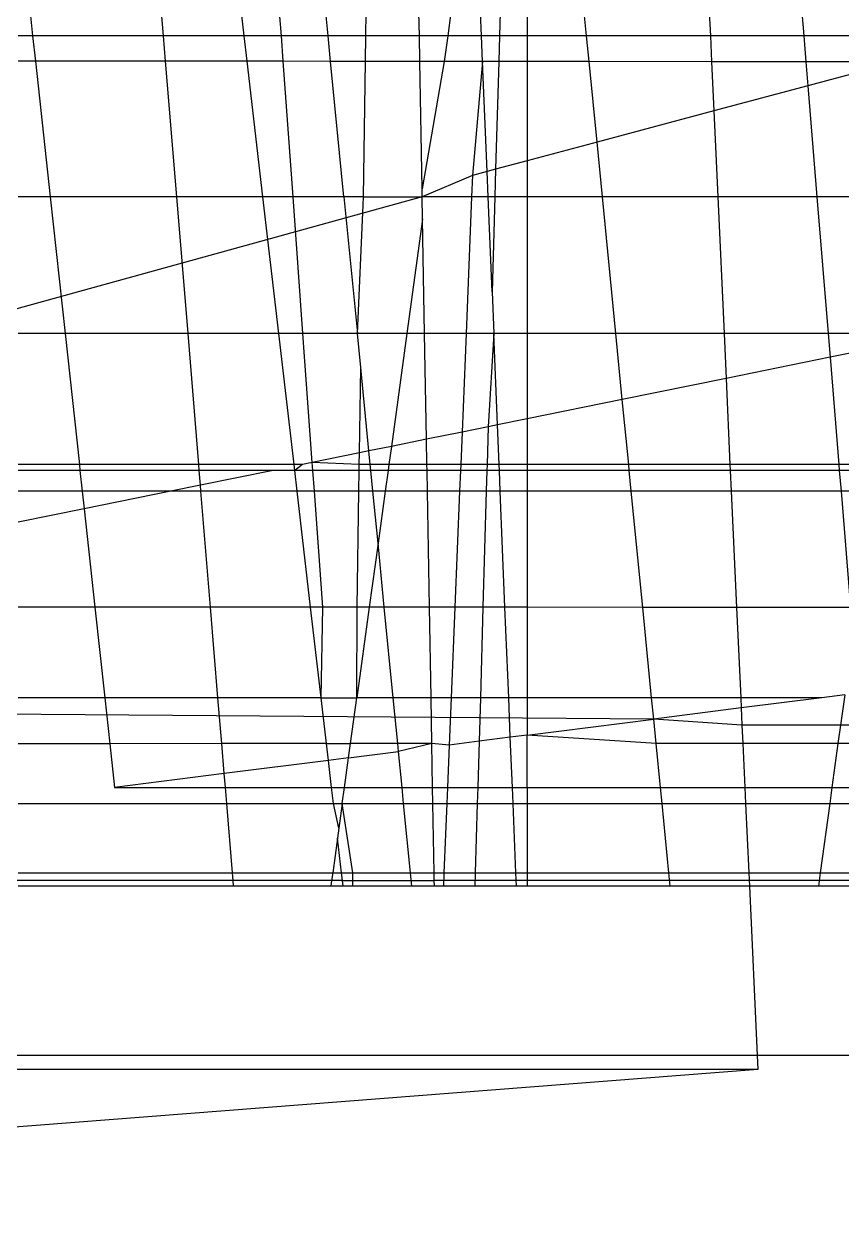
# Model space of a CAD drawing. Extents: x -24961 to 905641, y -154323 to 635957.
# Drawn here: x 437980.52 to 437984.27, y -143409.49 to -143403.95 of the extents above; entities that cross this region are included whole.
import ezdxf

# ---------------------------------------------------------------- set-up
doc = ezdxf.new("R2010")
doc.units = 0
doc.header["$LTSCALE"] = 1000
doc.header["$MEASUREMENT"] = 0

msp = doc.modelspace()

# ---------------------------------------------------------------- linework, layer by layer
for p, q in [((437980.5491, -143403.8931), (437980.5606, -143403.9989)), ((437981.1603, -143403.9989), (437981.1516, -143403.893)), ((437981.5305, -143403.9989), (437981.5182, -143403.893)), ((437981.7007, -143403.9989), (437981.693, -143403.893)), ((437981.9152, -143403.9989), (437981.9048, -143403.893)), ((437982.0884, -143403.9989), (437982.0901, -143403.893)), ((437982.3335, -143403.9989), (437982.3316, -143403.8929)), ((437982.4785, -143403.8929), (437982.4639, -143403.9989)), ((437982.6186, -143403.9989), (437982.6143, -143403.8929)), ((437982.7036, -143403.8929), (437982.7005, -143403.9989)), ((437982.8279, -143403.8929), (437982.8279, -143403.9989)), ((437983.0999, -143403.9989), (437983.0895, -143403.8929)), ((437983.6627, -143403.8928), (437983.6675, -143403.9989)), ((437984.0868, -143403.8928), (437984.0955, -143403.9989)), ((437980.5606, -143403.9989), (437980.4946, -143403.9989)), ((437980.5606, -143403.9989), (437980.5732, -143404.115)), ((437981.1603, -143403.9989), (437980.5606, -143403.9989)), ((437981.1699, -143404.1156), (437981.1603, -143403.9989)), ((437981.5305, -143403.9989), (437981.1603, -143403.9989)), ((437981.5441, -143404.116), (437981.5305, -143403.9989)), ((437981.7007, -143403.9989), (437981.5305, -143403.9989)), ((437981.7092, -143404.1162), (437981.7007, -143403.9989)), ((437981.9152, -143403.9989), (437981.7007, -143403.9989)), ((437981.9268, -143404.1164), (437981.9152, -143403.9989)), ((437982.0884, -143403.9989), (437981.9152, -143403.9989)), ((437982.0866, -143404.1166), (437982.0884, -143403.9989)), ((437982.3335, -143403.9989), (437982.0884, -143403.9989)), ((437982.3356, -143404.1169), (437982.3335, -143403.9989)), ((437982.4639, -143403.9989), (437982.3335, -143403.9989)), ((437982.4639, -143403.9989), (437982.4476, -143404.117)), ((437982.6186, -143403.9989), (437982.4639, -143403.9989)), ((437982.6235, -143404.1172), (437982.6186, -143403.9989)), ((437982.7005, -143403.9989), (437982.6186, -143403.9989)), ((437982.7005, -143403.9989), (437982.6971, -143404.1173)), ((437982.8279, -143403.9989), (437982.7005, -143403.9989)), ((437982.8279, -143403.9989), (437982.8279, -143404.1174)), ((437983.0999, -143403.9989), (437982.8279, -143403.9989)), ((437983.1116, -143404.1177), (437983.0999, -143403.9989)), ((437983.6675, -143403.9989), (437983.0999, -143403.9989)), ((437983.6675, -143403.9989), (437983.673, -143404.1183)), ((437984.0955, -143403.9989), (437983.6675, -143403.9989)), ((437984.0955, -143403.9989), (437984.1053, -143404.1188)), ((437984.699, -143403.9989), (437984.0955, -143403.9989)), ((437980.5732, -143404.115), (437980.4946, -143404.1149)), ((437980.5732, -143404.115), (437980.6411, -143404.7378)), ((437981.1699, -143404.1156), (437980.5732, -143404.115)), ((437981.2212, -143404.7378), (437981.1699, -143404.1156)), ((437981.5441, -143404.116), (437981.1699, -143404.1156)), ((437981.6164, -143404.7378), (437981.5441, -143404.116)), ((437981.7092, -143404.1162), (437981.5441, -143404.116)), ((437981.7543, -143404.7378), (437981.7092, -143404.1162)), ((437981.9268, -143404.1164), (437981.7092, -143404.1162)), ((437981.9879, -143404.7378), (437981.9268, -143404.1164)), ((437982.0866, -143404.1166), (437981.9268, -143404.1164)), ((437982.0769, -143404.7378), (437982.0866, -143404.1166)), ((437982.3356, -143404.1169), (437982.0866, -143404.1166)), ((437982.3459, -143404.7012), (437982.3356, -143404.1169)), ((437982.4476, -143404.117), (437982.3356, -143404.1169)), ((437982.4476, -143404.117), (437982.3459, -143404.7012)), ((437982.6235, -143404.1172), (437982.4476, -143404.117)), ((437982.6235, -143404.1172), (437982.5772, -143404.6394)), ((437982.6441, -143404.6215), (437982.6235, -143404.1172)), ((437982.6971, -143404.1173), (437982.6235, -143404.1172)), ((437982.6971, -143404.1173), (437982.6829, -143404.6111)), ((437982.8279, -143404.1174), (437982.6971, -143404.1173)), ((437982.8279, -143404.1174), (437982.8279, -143404.5723)), ((437983.1116, -143404.1177), (437982.8279, -143404.1174)), ((437983.1479, -143404.4868), (437983.1116, -143404.1177)), ((437983.673, -143404.1183), (437983.1116, -143404.1177)), ((437983.673, -143404.1183), (437983.6833, -143404.3436)), ((437984.1053, -143404.1188), (437983.673, -143404.1183)), ((437984.1053, -143404.1188), (437984.1143, -143404.2283)), ((437984.5221, -143404.1192), (437984.1053, -143404.1188)), ((437984.5221, -143404.1192), (437984.1143, -143404.2283)), ((437984.1143, -143404.2283), (437983.6833, -143404.3436)), ((437984.1143, -143404.2283), (437984.1561, -143404.7378)), ((437983.6833, -143404.3436), (437983.1479, -143404.4868)), ((437983.6833, -143404.3436), (437983.7014, -143404.7378)), ((437983.1479, -143404.4868), (437982.8279, -143404.5723)), ((437983.1726, -143404.7378), (437983.1479, -143404.4868)), ((437982.8279, -143404.5723), (437982.6829, -143404.6111)), ((437982.8279, -143404.5723), (437982.8279, -143404.7378)), ((437982.5772, -143404.6394), (437982.3465, -143404.7378)), ((437982.5772, -143404.6394), (437982.5732, -143404.7378)), ((437982.6441, -143404.6215), (437982.5772, -143404.6394)), ((437982.6829, -143404.6111), (437982.6441, -143404.6215)), ((437982.6489, -143404.7378), (437982.6441, -143404.6215)), ((437982.6829, -143404.6111), (437982.6792, -143404.7378)), ((437982.3465, -143404.7378), (437982.3459, -143404.7012)), ((437982.3465, -143404.7378), (437980.0755, -143405.3642)), ((437980.6411, -143404.7378), (437980.4946, -143404.7378)), ((437981.2212, -143404.7378), (437980.6411, -143404.7378)), ((437980.6411, -143404.7378), (437980.7093, -143405.3642)), ((437981.6164, -143404.7378), (437981.2212, -143404.7378)), ((437981.2728, -143405.3642), (437981.2212, -143404.7378)), ((437981.7543, -143404.7378), (437981.6164, -143404.7378)), ((437981.6892, -143405.3642), (437981.6164, -143404.7378)), ((437981.9879, -143404.7378), (437981.7543, -143404.7378)), ((437981.7998, -143405.3642), (437981.7543, -143404.7378)), ((437982.0769, -143404.7378), (437981.9879, -143404.7378)), ((437981.9879, -143404.7378), (437982.0495, -143405.3642)), ((437982.0495, -143405.3642), (437982.0764, -143404.7733)), ((437982.0764, -143404.7733), (437982.0769, -143404.7378)), ((437982.0769, -143404.7378), (437982.3465, -143404.7378)), ((437982.3483, -143404.8388), (437982.3465, -143404.7378)), ((437982.5732, -143404.7378), (437982.3465, -143404.7378)), ((437982.5732, -143404.7378), (437982.5475, -143405.3642)), ((437982.6489, -143404.7378), (437982.5732, -143404.7378)), ((437982.6667, -143405.1719), (437982.6489, -143404.7378)), ((437982.6792, -143404.7378), (437982.6489, -143404.7378)), ((437982.6792, -143404.7378), (437982.6667, -143405.1719)), ((437982.8279, -143404.7378), (437982.6792, -143404.7378)), ((437982.8279, -143404.7378), (437982.8279, -143405.3642)), ((437983.1726, -143404.7378), (437982.8279, -143404.7378)), ((437983.2342, -143405.3642), (437983.1726, -143404.7378)), ((437983.7014, -143404.7378), (437983.1726, -143404.7378)), ((437983.7014, -143404.7378), (437983.7302, -143405.3642)), ((437984.1561, -143404.7378), (437983.7014, -143404.7378)), ((437984.1561, -143404.7378), (437984.2074, -143405.3642)), ((437984.5973, -143404.7378), (437984.1561, -143404.7378)), ((437982.3483, -143404.8388), (437982.2761, -143405.3642)), ((437982.3576, -143405.3642), (437982.3483, -143404.8388)), ((437982.6667, -143405.1719), (437982.6746, -143405.3642)), ((437980.7093, -143405.3642), (437980.4946, -143405.3642)), ((437980.7093, -143405.3642), (437980.7746, -143405.9635)), ((437981.2728, -143405.3642), (437980.7093, -143405.3642)), ((437981.3222, -143405.9635), (437981.2728, -143405.3642)), ((437981.6892, -143405.3642), (437981.2728, -143405.3642)), ((437981.7589, -143405.9635), (437981.6892, -143405.3642)), ((437981.7998, -143405.3642), (437981.6892, -143405.3642)), ((437981.8426, -143405.9543), (437981.7998, -143405.3642)), ((437982.0495, -143405.3642), (437981.7998, -143405.3642)), ((437982.0648, -143405.5195), (437982.0495, -143405.3642)), ((437982.2761, -143405.3642), (437982.0495, -143405.3642)), ((437982.2761, -143405.3642), (437982.205, -143405.8807)), ((437982.3576, -143405.3642), (437982.2761, -143405.3642)), ((437982.3662, -143405.848), (437982.3576, -143405.3642)), ((437982.5475, -143405.3642), (437982.3576, -143405.3642)), ((437982.5475, -143405.3642), (437982.5291, -143405.8149)), ((437982.6746, -143405.3642), (437982.5475, -143405.3642)), ((437982.6746, -143405.3642), (437982.6489, -143405.7906)), ((437982.6917, -143405.7819), (437982.6746, -143405.3642)), ((437982.8279, -143405.3642), (437982.6746, -143405.3642)), ((437982.8279, -143405.3642), (437982.8279, -143405.7542)), ((437983.2342, -143405.3642), (437982.8279, -143405.3642)), ((437983.2639, -143405.6657), (437983.2342, -143405.3642)), ((437983.7302, -143405.3642), (437983.2342, -143405.3642)), ((437983.7302, -143405.3642), (437983.7396, -143405.5691)), ((437984.2074, -143405.3642), (437983.7302, -143405.3642)), ((437984.2074, -143405.3642), (437984.2163, -143405.4723)), ((437984.5111, -143405.3642), (437984.2074, -143405.3642)), ((437984.5043, -143405.4138), (437984.2163, -143405.4723)), ((437984.2163, -143405.4723), (437983.7396, -143405.5691)), ((437984.2163, -143405.4723), (437984.2566, -143405.9635)), ((437982.0587, -143405.9104), (437982.0648, -143405.5195)), ((437982.1024, -143405.9016), (437982.0648, -143405.5195)), ((437983.7396, -143405.5691), (437983.2639, -143405.6657)), ((437983.7396, -143405.5691), (437983.7576, -143405.9635)), ((437983.2639, -143405.6657), (437982.8279, -143405.7542)), ((437983.2931, -143405.9635), (437983.2639, -143405.6657)), ((437982.8279, -143405.7542), (437982.6917, -143405.7819)), ((437982.8279, -143405.7542), (437982.8279, -143405.9635)), ((437982.5291, -143405.8149), (437982.3662, -143405.848)), ((437982.5291, -143405.8149), (437982.523, -143405.9635)), ((437982.6489, -143405.7906), (437982.5291, -143405.8149)), ((437982.6489, -143405.7906), (437982.6439, -143405.9635)), ((437982.6917, -143405.7819), (437982.6489, -143405.7906)), ((437982.6992, -143405.9635), (437982.6917, -143405.7819)), ((437982.205, -143405.8807), (437982.1024, -143405.9016)), ((437982.205, -143405.8807), (437982.1936, -143405.9635)), ((437982.3662, -143405.848), (437982.205, -143405.8807)), ((437982.3682, -143405.9635), (437982.3662, -143405.848)), ((437982.0587, -143405.9104), (437981.8426, -143405.9543)), ((437982.0579, -143405.9635), (437982.0587, -143405.9104)), ((437982.1024, -143405.9016), (437982.0587, -143405.9104)), ((437982.1085, -143405.9635), (437982.1024, -143405.9016)), ((437980.7746, -143405.9635), (437980.4946, -143405.9635)), ((437980.7775, -143405.9906), (437980.4946, -143405.9906)), ((437980.7746, -143405.9635), (437980.7775, -143405.9906)), ((437981.3222, -143405.9635), (437980.7746, -143405.9635)), ((437980.7775, -143405.9906), (437980.7879, -143406.0861)), ((437981.3245, -143405.9906), (437980.7775, -143405.9906)), ((437981.3245, -143405.9906), (437981.3222, -143405.9635)), ((437981.7589, -143405.9635), (437981.3222, -143405.9635)), ((437981.3301, -143406.0584), (437981.3245, -143405.9906)), ((437981.6639, -143405.9906), (437981.3245, -143405.9906)), ((437981.6639, -143405.9906), (437981.3301, -143406.0584)), ((437981.762, -143405.9906), (437981.6639, -143405.9906)), ((437981.762, -143405.9906), (437981.7589, -143405.9635)), ((437981.7974, -143405.9635), (437981.7589, -143405.9635)), ((437981.7974, -143405.9635), (437981.762, -143405.9906)), ((437981.7732, -143406.0861), (437981.762, -143405.9906)), ((437981.8453, -143405.9906), (437981.762, -143405.9906)), ((437981.8426, -143405.9543), (437981.7974, -143405.9635)), ((437981.8453, -143405.9906), (437981.8426, -143405.9543)), ((437982.0579, -143405.9635), (437981.8426, -143405.9543)), ((437981.8522, -143406.0861), (437981.8453, -143405.9906)), ((437982.0575, -143405.9906), (437981.8453, -143405.9906)), ((437982.056, -143406.0861), (437982.0575, -143405.9906)), ((437982.0575, -143405.9906), (437982.0579, -143405.9635)), ((437982.1112, -143405.9906), (437982.0575, -143405.9906)), ((437982.1085, -143405.9635), (437982.0579, -143405.9635)), ((437982.1112, -143405.9906), (437982.1085, -143405.9635)), ((437982.1936, -143405.9635), (437982.1085, -143405.9635)), ((437982.1206, -143406.0861), (437982.1112, -143405.9906)), ((437982.1899, -143405.9906), (437982.1112, -143405.9906)), ((437982.1899, -143405.9906), (437982.1767, -143406.0861)), ((437982.1936, -143405.9635), (437982.1899, -143405.9906)), ((437982.3687, -143405.9906), (437982.1899, -143405.9906)), ((437982.3682, -143405.9635), (437982.1936, -143405.9635)), ((437982.3687, -143405.9906), (437982.3682, -143405.9635)), ((437982.523, -143405.9635), (437982.3682, -143405.9635)), ((437982.3704, -143406.0861), (437982.3687, -143405.9906)), ((437982.5219, -143405.9906), (437982.3687, -143405.9906)), ((437982.5219, -143405.9906), (437982.518, -143406.0861)), ((437982.523, -143405.9635), (437982.5219, -143405.9906)), ((437982.6431, -143405.9906), (437982.5219, -143405.9906)), ((437982.6439, -143405.9635), (437982.523, -143405.9635)), ((437982.6431, -143405.9906), (437982.6403, -143406.0861)), ((437982.6439, -143405.9635), (437982.6431, -143405.9906)), ((437982.7003, -143405.9906), (437982.6431, -143405.9906)), ((437982.6992, -143405.9635), (437982.6439, -143405.9635)), ((437982.7003, -143405.9906), (437982.6992, -143405.9635)), ((437982.8279, -143405.9635), (437982.6992, -143405.9635)), ((437982.7042, -143406.0861), (437982.7003, -143405.9906)), ((437982.8279, -143405.9906), (437982.7003, -143405.9906)), ((437982.8279, -143405.9635), (437982.8279, -143405.9906)), ((437983.2931, -143405.9635), (437982.8279, -143405.9635)), ((437982.8279, -143405.9906), (437982.8279, -143406.0861)), ((437983.2958, -143405.9906), (437982.8279, -143405.9906)), ((437983.2958, -143405.9906), (437983.2931, -143405.9635)), ((437983.7576, -143405.9635), (437983.2931, -143405.9635)), ((437983.3052, -143406.0861), (437983.2958, -143405.9906)), ((437983.7589, -143405.9906), (437983.2958, -143405.9906)), ((437983.7576, -143405.9635), (437983.7589, -143405.9906)), ((437984.2566, -143405.9635), (437983.7576, -143405.9635)), ((437983.7589, -143405.9906), (437983.7633, -143406.0861)), ((437984.2588, -143405.9906), (437983.7589, -143405.9906)), ((437984.2566, -143405.9635), (437984.2588, -143405.9906)), ((437984.4287, -143405.9635), (437984.2566, -143405.9635)), ((437984.2588, -143405.9906), (437984.2666, -143406.0861)), ((437984.425, -143405.9906), (437984.2588, -143405.9906)), ((437980.7879, -143406.0861), (437980.4946, -143406.0861)), ((437980.7879, -143406.0861), (437980.7967, -143406.1667)), ((437981.1934, -143406.0861), (437980.7879, -143406.0861)), ((437981.1934, -143406.0861), (437980.7967, -143406.1667)), ((437981.3301, -143406.0584), (437981.1934, -143406.0861)), ((437981.3323, -143406.0861), (437981.1934, -143406.0861)), ((437981.3323, -143406.0861), (437981.3301, -143406.0584)), ((437981.3762, -143406.6179), (437981.3323, -143406.0861)), ((437981.7732, -143406.0861), (437981.3323, -143406.0861)), ((437981.835, -143406.618), (437981.7732, -143406.0861)), ((437981.8522, -143406.0861), (437981.7732, -143406.0861)), ((437981.8908, -143406.618), (437981.8522, -143406.0861)), ((437982.056, -143406.0861), (437981.8522, -143406.0861)), ((437982.0478, -143406.6181), (437982.056, -143406.0861)), ((437982.1206, -143406.0861), (437982.056, -143406.0861)), ((437982.144, -143406.3243), (437982.1206, -143406.0861)), ((437982.1767, -143406.0861), (437982.1206, -143406.0861)), ((437982.1767, -143406.0861), (437982.144, -143406.3243)), ((437982.3704, -143406.0861), (437982.1767, -143406.0861)), ((437982.3798, -143406.6182), (437982.3704, -143406.0861)), ((437982.518, -143406.0861), (437982.3704, -143406.0861)), ((437982.518, -143406.0861), (437982.4962, -143406.6182)), ((437982.6403, -143406.0861), (437982.518, -143406.0861)), ((437982.6403, -143406.0861), (437982.625, -143406.6182)), ((437982.7042, -143406.0861), (437982.6403, -143406.0861)), ((437982.726, -143406.6182), (437982.7042, -143406.0861)), ((437982.8279, -143406.0861), (437982.7042, -143406.0861)), ((437982.8279, -143406.0861), (437982.8279, -143406.6183)), ((437983.3052, -143406.0861), (437982.8279, -143406.0861)), ((437983.3576, -143406.6184), (437983.3052, -143406.0861)), ((437983.7633, -143406.0861), (437983.3052, -143406.0861)), ((437983.7633, -143406.0861), (437983.7877, -143406.6185)), ((437984.2666, -143406.0861), (437983.7633, -143406.0861)), ((437984.2666, -143406.0861), (437984.3103, -143406.6186)), ((437984.4118, -143406.0861), (437984.2666, -143406.0861)), ((437980.7967, -143406.1667), (437980.4946, -143406.228)), ((437980.7967, -143406.1667), (437980.8459, -143406.6178)), ((437982.144, -143406.3243), (437982.1036, -143406.6181)), ((437982.1729, -143406.6181), (437982.144, -143406.3243)), ((437980.8459, -143406.6178), (437980.4946, -143406.6177)), ((437980.8459, -143406.6178), (437980.891, -143407.0325)), ((437981.3762, -143406.6179), (437980.8459, -143406.6178)), ((437981.4103, -143407.0325), (437981.3762, -143406.6179)), ((437981.835, -143406.618), (437981.3762, -143406.6179)), ((437981.8832, -143407.0325), (437981.835, -143406.618)), ((437981.8908, -143406.618), (437981.835, -143406.618)), ((437981.8832, -143407.0325), (437981.8908, -143406.618)), ((437982.0478, -143406.6181), (437981.8908, -143406.618)), ((437982.0465, -143407.0325), (437982.0478, -143406.6181)), ((437982.1036, -143406.6181), (437982.0465, -143407.0325)), ((437982.1036, -143406.6181), (437982.0478, -143406.6181)), ((437982.1729, -143406.6181), (437982.1036, -143406.6181)), ((437982.2137, -143407.0325), (437982.1729, -143406.6181)), ((437982.3798, -143406.6182), (437982.1729, -143406.6181)), ((437982.3871, -143407.0325), (437982.3798, -143406.6182)), ((437982.4962, -143406.6182), (437982.3798, -143406.6182)), ((437982.4962, -143406.6182), (437982.4792, -143407.0325)), ((437982.625, -143406.6182), (437982.4962, -143406.6182)), ((437982.625, -143406.6182), (437982.6131, -143407.0325)), ((437982.726, -143406.6182), (437982.625, -143406.6182)), ((437982.743, -143407.0325), (437982.726, -143406.6182)), ((437982.8279, -143406.6183), (437982.726, -143406.6182)), ((437982.8279, -143406.6183), (437982.8279, -143407.0325)), ((437983.3576, -143406.6184), (437982.8279, -143406.6183)), ((437983.3983, -143407.0325), (437983.3576, -143406.6184)), ((437983.7877, -143406.6185), (437983.3576, -143406.6184)), ((437983.7877, -143406.6185), (437983.8067, -143407.0325)), ((437984.3103, -143406.6186), (437983.7877, -143406.6185)), ((437980.891, -143407.0325), (437980.4946, -143407.0325)), ((437981.4103, -143407.0325), (437980.891, -143407.0325)), ((437980.891, -143407.0325), (437980.914, -143407.2431)), ((437981.8832, -143407.0325), (437981.4103, -143407.0325)), ((437981.4277, -143407.243), (437981.4103, -143407.0325)), ((437981.9076, -143407.243), (437981.8832, -143407.0325)), ((437981.8832, -143407.0325), (437982.0465, -143407.0325)), ((437982.0176, -143407.243), (437982.0465, -143407.0325)), ((437982.2137, -143407.0325), (437982.0465, -143407.0325)), ((437982.3871, -143407.0325), (437982.2137, -143407.0325)), ((437982.2344, -143407.243), (437982.2137, -143407.0325)), ((437982.4792, -143407.0325), (437982.3871, -143407.0325)), ((437982.3908, -143407.243), (437982.3871, -143407.0325)), ((437982.4792, -143407.0325), (437982.4704, -143407.2495)), ((437982.6131, -143407.0325), (437982.4792, -143407.0325)), ((437982.6131, -143407.0325), (437982.6073, -143407.2321)), ((437982.743, -143407.0325), (437982.6131, -143407.0325)), ((437982.8279, -143407.0325), (437982.743, -143407.0325)), ((437982.7504, -143407.2139), (437982.743, -143407.0325)), ((437983.3983, -143407.0325), (437982.8279, -143407.0325)), ((437982.8279, -143407.0325), (437982.8279, -143407.2041)), ((437983.4079, -143407.1304), (437983.3983, -143407.0325)), ((437983.8067, -143407.0325), (437983.3983, -143407.0325)), ((437983.8067, -143407.0325), (437983.8088, -143407.0795)), ((437984.1788, -143407.0325), (437983.8067, -143407.0325)), ((437984.1788, -143407.0325), (437983.8088, -143407.0795)), ((437984.2835, -143407.0192), (437984.1788, -143407.0325)), ((437984.2835, -143407.0192), (437984.2644, -143407.1578)), ((437983.4079, -143407.1304), (437977.9522, -143407.0886)), ((437983.8088, -143407.0795), (437983.4079, -143407.1304)), ((437983.8088, -143407.0795), (437983.8124, -143407.1578)), ((437982.8279, -143407.2041), (437983.4079, -143407.1304)), ((437983.8124, -143407.1578), (437983.4079, -143407.1304)), ((437983.419, -143407.2429), (437983.4079, -143407.1304)), ((437983.8124, -143407.1578), (437983.8163, -143407.2429)), ((437984.2644, -143407.1578), (437983.8124, -143407.1578)), ((437984.2644, -143407.1578), (437984.2527, -143407.2428)), ((437984.3545, -143407.1578), (437984.2644, -143407.1578)), ((437982.7504, -143407.2139), (437982.6073, -143407.2321)), ((437982.8279, -143407.2041), (437982.7504, -143407.2139)), ((437982.7599, -143407.4443), (437982.7504, -143407.2139)), ((437983.419, -143407.2429), (437982.8279, -143407.2041)), ((437982.8279, -143407.4443), (437982.8279, -143407.2041)), ((437980.914, -143407.2431), (437980.4946, -143407.2431)), ((437981.4277, -143407.243), (437980.914, -143407.2431)), ((437980.914, -143407.2431), (437980.9359, -143407.4443)), ((437981.439, -143407.3804), (437981.4277, -143407.243)), ((437981.9076, -143407.243), (437981.4277, -143407.243)), ((437981.9166, -143407.3198), (437981.9076, -143407.243)), ((437981.9076, -143407.243), (437982.0176, -143407.243)), ((437982.0086, -143407.3081), (437982.0176, -143407.243)), ((437982.2344, -143407.243), (437982.0176, -143407.243)), ((437982.2379, -143407.279), (437982.2344, -143407.243)), ((437982.3908, -143407.243), (437982.2344, -143407.243)), ((437982.3908, -143407.243), (437982.2379, -143407.279)), ((437982.3944, -143407.4443), (437982.3908, -143407.243)), ((437982.4704, -143407.2495), (437982.3908, -143407.243)), ((437982.4704, -143407.2495), (437982.4624, -143407.4443)), ((437982.6073, -143407.2321), (437982.4704, -143407.2495)), ((437982.6073, -143407.2321), (437982.6012, -143407.4443)), ((437983.4388, -143407.4443), (437983.419, -143407.2429)), ((437983.8163, -143407.2429), (437983.419, -143407.2429)), ((437984.2527, -143407.2428), (437983.8163, -143407.2429)), ((437983.8163, -143407.2429), (437983.8256, -143407.4443)), ((437984.2527, -143407.2428), (437984.225, -143407.4443)), ((437984.3615, -143407.2428), (437984.2527, -143407.2428)), ((437981.9166, -143407.3198), (437981.439, -143407.3804)), ((437982.0086, -143407.3081), (437981.9166, -143407.3198)), ((437981.931, -143407.4443), (437981.9166, -143407.3198)), ((437981.9899, -143407.4443), (437982.0086, -143407.3081)), ((437982.0086, -143407.3081), (437982.2379, -143407.279)), ((437982.2542, -143407.4443), (437982.2379, -143407.279)), ((437981.439, -143407.3804), (437980.9359, -143407.4443)), ((437981.4443, -143407.4443), (437981.439, -143407.3804)), ((437980.9359, -143407.4443), (437981.4443, -143407.4443)), ((437981.4443, -143407.4443), (437981.931, -143407.4443)), ((437981.4503, -143407.5173), (437981.4443, -143407.4443)), ((437981.931, -143407.4443), (437981.9899, -143407.4443)), ((437981.9395, -143407.5173), (437981.931, -143407.4443)), ((437981.9799, -143407.5173), (437981.9899, -143407.4443)), ((437981.9899, -143407.4443), (437982.2542, -143407.4443)), ((437982.2542, -143407.4443), (437982.3944, -143407.4443)), ((437982.2613, -143407.5173), (437982.2542, -143407.4443)), ((437982.3957, -143407.5173), (437982.3944, -143407.4443)), ((437982.3944, -143407.4443), (437982.4624, -143407.4443)), ((437982.4624, -143407.4443), (437982.4594, -143407.5173)), ((437982.4624, -143407.4443), (437982.6012, -143407.4443)), ((437982.6012, -143407.4443), (437982.5991, -143407.5173)), ((437982.6012, -143407.4443), (437982.7599, -143407.4443)), ((437982.7629, -143407.5173), (437982.7599, -143407.4443)), ((437982.7599, -143407.4443), (437982.8279, -143407.4443)), ((437982.8279, -143407.4443), (437982.8279, -143407.5173)), ((437982.8279, -143407.4443), (437983.4388, -143407.4443)), ((437983.446, -143407.5173), (437983.4388, -143407.4443)), ((437983.4388, -143407.4443), (437983.8256, -143407.4443)), ((437983.8256, -143407.4443), (437983.8289, -143407.5173)), ((437983.8256, -143407.4443), (437984.225, -143407.4443)), ((437984.225, -143407.4443), (437984.2149, -143407.5173)), ((437984.225, -143407.4443), (437984.378, -143407.4443)), ((437980.4946, -143407.5173), (437981.4503, -143407.5173)), ((437981.4503, -143407.5173), (437981.9395, -143407.5173)), ((437981.4765, -143407.8356), (437981.4503, -143407.5173)), ((437981.9395, -143407.5173), (437981.9799, -143407.5173)), ((437981.9643, -143407.6304), (437981.9395, -143407.5173)), ((437981.9799, -143407.5173), (437981.9643, -143407.6304)), ((437982.0289, -143407.8356), (437981.9799, -143407.5173)), ((437981.9799, -143407.5173), (437982.2613, -143407.5173)), ((437982.2613, -143407.5173), (437982.3957, -143407.5173)), ((437982.2926, -143407.8356), (437982.2613, -143407.5173)), ((437982.4013, -143407.8356), (437982.3957, -143407.5173)), ((437982.3957, -143407.5173), (437982.4594, -143407.5173)), ((437982.4594, -143407.5173), (437982.4464, -143407.8356)), ((437982.4594, -143407.5173), (437982.5991, -143407.5173)), ((437982.5991, -143407.5173), (437982.5899, -143407.8356)), ((437982.5991, -143407.5173), (437982.7629, -143407.5173)), ((437982.7759, -143407.8356), (437982.7629, -143407.5173)), ((437982.7629, -143407.5173), (437982.8279, -143407.5173)), ((437982.8279, -143407.5173), (437982.8279, -143407.8356)), ((437982.8279, -143407.5173), (437983.446, -143407.5173)), ((437983.4773, -143407.8356), (437983.446, -143407.5173)), ((437983.446, -143407.5173), (437983.8289, -143407.5173)), ((437983.8289, -143407.5173), (437983.8435, -143407.8356)), ((437983.8289, -143407.5173), (437984.2149, -143407.5173)), ((437984.2149, -143407.5173), (437984.1712, -143407.8356)), ((437984.2149, -143407.5173), (437984.384, -143407.5173)), ((437981.9643, -143407.6304), (437981.958, -143407.6762)), ((437981.958, -143407.6762), (437981.9361, -143407.8356)), ((437981.9765, -143407.8356), (437981.958, -143407.6762)), ((437981.4793, -143407.8698), (437979.5415, -143407.8698)), ((437980.4946, -143407.8356), (437981.4765, -143407.8356)), ((437981.4793, -143407.8698), (437981.4765, -143407.8356)), ((437981.4765, -143407.8356), (437981.9361, -143407.8356)), ((437981.4815, -143407.8965), (437981.4793, -143407.8698)), ((437981.9314, -143407.8698), (437981.4793, -143407.8698)), ((437981.9314, -143407.8698), (437981.9277, -143407.8965)), ((437981.9361, -143407.8356), (437981.9314, -143407.8698)), ((437981.9805, -143407.8698), (437981.9314, -143407.8698)), ((437981.9361, -143407.8356), (437981.9765, -143407.8356)), ((437981.9805, -143407.8698), (437981.9765, -143407.8356)), ((437981.9765, -143407.8356), (437982.0289, -143407.8356)), ((437981.9836, -143407.8965), (437981.9805, -143407.8698)), ((437981.9805, -143407.8698), (437982.4019, -143407.8698)), ((437982.0279, -143407.8965), (437982.0289, -143407.8356)), ((437982.0289, -143407.8356), (437982.2926, -143407.8356)), ((437982.2986, -143407.8965), (437982.2926, -143407.8356)), ((437982.2926, -143407.8356), (437982.4013, -143407.8356)), ((437982.4019, -143407.8698), (437982.4013, -143407.8356)), ((437982.4013, -143407.8356), (437982.4464, -143407.8356)), ((437982.4024, -143407.8965), (437982.4019, -143407.8698)), ((437982.8279, -143407.8698), (437982.4019, -143407.8698)), ((437982.4464, -143407.8356), (437982.4439, -143407.8965)), ((437982.4464, -143407.8356), (437982.5899, -143407.8356)), ((437982.5899, -143407.8356), (437982.5882, -143407.8965)), ((437982.5899, -143407.8356), (437982.7759, -143407.8356)), ((437982.7784, -143407.8965), (437982.7759, -143407.8356)), ((437982.7759, -143407.8356), (437982.8279, -143407.8356)), ((437982.8279, -143407.8356), (437982.8279, -143407.8698)), ((437982.8279, -143407.8356), (437983.4773, -143407.8356)), ((437982.8279, -143407.8698), (437982.8279, -143407.8965)), ((437985.4835, -143407.8698), (437982.8279, -143407.8698)), ((437983.4833, -143407.8965), (437983.4773, -143407.8356)), ((437983.4773, -143407.8356), (437983.8435, -143407.8356)), ((437983.8435, -143407.8356), (437983.8463, -143407.8965)), ((437983.8435, -143407.8356), (437984.1712, -143407.8356)), ((437984.1712, -143407.8356), (437984.1628, -143407.8965)), ((437984.1712, -143407.8356), (437984.4101, -143407.8356)), ((437981.4815, -143407.8965), (437980.4946, -143407.8965)), ((437981.9277, -143407.8965), (437981.4815, -143407.8965)), ((437981.9836, -143407.8965), (437981.9277, -143407.8965)), ((437982.0279, -143407.8965), (437981.9836, -143407.8965)), ((437982.2986, -143407.8965), (437982.0279, -143407.8965)), ((437982.4024, -143407.8965), (437982.2986, -143407.8965)), ((437982.4439, -143407.8965), (437982.4024, -143407.8965)), ((437982.5882, -143407.8965), (437982.4439, -143407.8965)), ((437982.7784, -143407.8965), (437982.5882, -143407.8965)), ((437982.8279, -143407.8965), (437982.7784, -143407.8965)), ((437983.4833, -143407.8965), (437982.8279, -143407.8965)), ((437983.8463, -143407.8965), (437983.4833, -143407.8965)), ((437983.8463, -143407.8965), (437983.8819, -143408.6723)), ((437984.1628, -143407.8965), (437983.8463, -143407.8965)), ((437984.4151, -143407.8965), (437984.1628, -143407.8965)), ((437983.8819, -143408.6723), (437970.4417, -143408.6723)), ((437983.8819, -143408.6723), (437983.8848, -143408.7363)), ((437984.4787, -143408.6723), (437983.8819, -143408.6723)), ((437983.8848, -143408.7363), (437970.2088, -143408.7363)), ((437983.8848, -143408.7363), (437974.0981, -143409.4937))]:
    msp.add_line(p, q)

doc.saveas('drawing.dxf')
